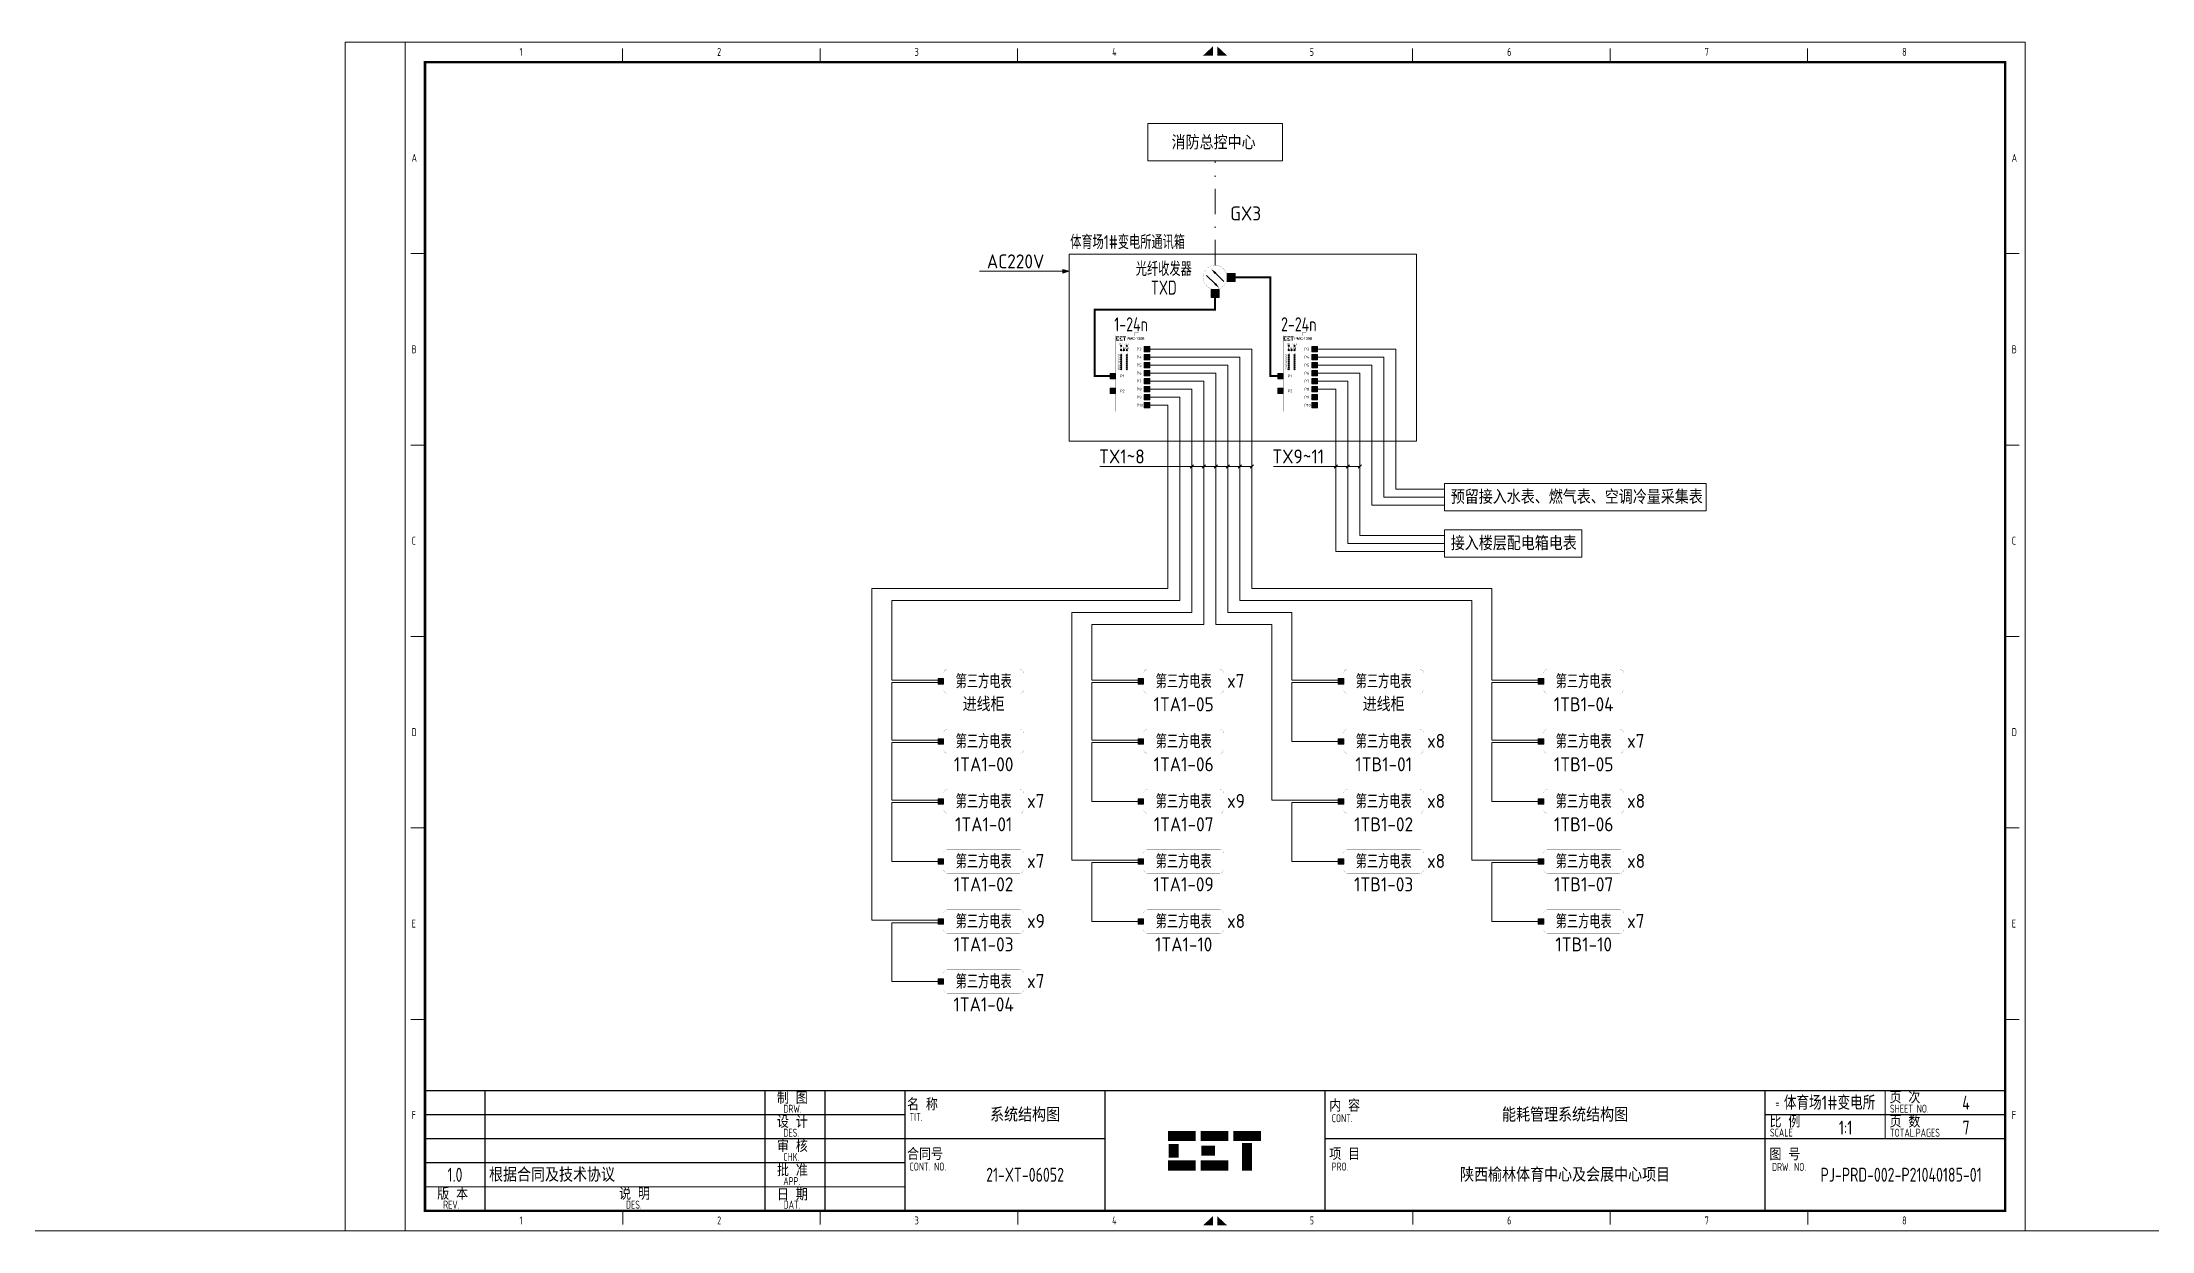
# Model space of a CAD drawing. Header units: millimetres. Extents: x 42 to 4265, y -439 to -142.
# Drawn here: x 2155 to 2683, y -439 to -142 of the extents above; entities that cross this region are included whole.
import ezdxf
from ezdxf.enums import TextEntityAlignment as Align

# ---------------------------------------------------------------- set-up
doc = ezdxf.new("R2010")
doc.units = ezdxf.units.MM
doc.linetypes.add('DASHDOT2', pattern=[12.7, 6.35, -3.175, 0, -3.175])
doc.layers.add('图框', color=7, linetype='Continuous', lineweight=9)
doc.layers.add('线', color=7, linetype='Continuous', lineweight=9)
doc.styles.add('CET', font='isocp.shx', dxfattribs={"height": 3.5, "bigfont": 'hztxt.shx'})
doc.styles.get("Standard").update_dxf_attribs({"font": 'isocp.shx', "height": 3, "bigfont": 'hztxt.shx'})

# ---------------------------------------------------------------- blocks, each defined once
blk = doc.blocks.new('图框-A3')
at = {"layer": '图框'}
for points in [[(0, 0), (420, 0), (420, 297), (0, 297), (0, 0)], [(15, 0), (15, 297)], [(69.37501270194343, 295.4579999999769), (69.375, 292)], [(118.7500127019434, 295.4579999999769), (118.75, 292)], [(168.1250127019434, 295.4579999999769), (168.125, 292)], [(266.8750127019434, 295.4579999999769), (266.875, 292)], [(316.2500127019434, 295.4579999999769), (316.25, 292)], [(365.6250127019434, 295.4579999999769), (365.625, 292)], [(20, 244.16666), (16.48505390119681, 244.1666341777637)], [(418.5149460988032, 244.16666), (415, 244.1666341777637)], [(20, 196.33333), (16.48505390119681, 196.3333041777637)], [(418.5149460988032, 196.33333), (415, 196.3333041777638)], [(20, 148.50003), (16.48505390119681, 148.5000041777637)], [(418.5149460988032, 148.5), (415, 148.5)], [(20, 100.66667), (16.48505390119681, 100.6666441777637)], [(418.5149460988032, 100.66667), (415, 100.6666441777638)], [(20.00035140326877, 52.83334000258158), (16.48540530446557, 52.83331418034531)], [(418.515297502072, 52.83334000258161), (415.0003514032688, 52.83331418034534)], [(69.4105600763537, 5), (69.41054737441027, 1.542000000023108)], [(118.7855600763537, 5), (118.7855473744103, 1.542000000023108)], [(168.1605600763537, 5), (168.1605473744103, 1.542000000023108)], [(266.9105600763537, 5), (266.9105473744103, 1.542000000023108)], [(316.2855600763537, 5), (316.2855473744103, 1.542000000023108)], [(365.6605600763537, 5), (365.6605473744103, 1.542000000023108)]]:
    blk.add_lwpolyline(points, dxfattribs=at)
at = {"layer": '图框', "const_width": 0.6}
blk.add_lwpolyline([(20, 5), (20, 292), (415, 292), (415, 5)], close=True, dxfattribs=at)
at = {"layer": '图框'}
for points, const_width in [([(20.00000000000011, 4.771030137833719), (20.00000000000011, 34.77103013783372)], 0.3023767766250001), ([(20, 5), (20, 35)], 0.3), ([(20, 35), (415, 35)], 0.3), ([(35, 5), (35, 35)], 0.3), ([(105, 5), (105, 35)], 0.3), ([(120, 5), (120, 35)], 0.3), ([(140, 5), (140, 35)], 0.3), ([(190, 5), (190, 35)], 0.3), ([(245, 5), (245, 35)], 0.3), ([(355, 5), (355, 35)], 0.3), ([(385, 23), (385, 35)], 0.3), ([(415, 5), (415, 35)], 0.3), ([(20, 29), (140, 29)], 0.3), ([(355, 29), (415, 29)], 0.3), ([(20, 23), (190, 23)], 0.3), ([(245, 23), (415, 23)], 0.3), ([(20, 17), (140, 17)], 0.3), ([(20, 11), (140, 11)], 0.3), ([(20, 5), (415, 5)], 0.3)]:
    blk.add_lwpolyline(points, dxfattribs=dict(at, const_width=const_width))
at = {"layer": '图框', "color": 1}
for points, const_width in [([(205.9021832363178, 19.9999274526164), (208.4109333562567, 20.00009814420715)], 3.4476288), ([(214.0514921159491, 19.99970856575295), (217.5, 19.99978286679834)], 2.5080396)]:
    blk.add_lwpolyline(points, dxfattribs=dict(at, const_width=const_width))
at = {"layer": '图框', "color": 92}
for points, const_width in [([(205.7577027669038, 23.6828997470661), (212.6548670848392, 23.68297404811148)], 2.5080396), ([(213.906336420016, 23.68307847120229), (220.8035007379515, 23.68315277224768)], 2.5080396), ([(222.054839529333, 23.68315076411132), (228.9520038472684, 23.68322506515671)], 2.5080396), ([(225.5018349059769, 21.95947695700417), (225.5018349059769, 15.06225750116876)], 2.504845200000001), ([(205.7577747910655, 16.31627841621276), (212.654939109001, 16.31635271725814)], 2.5080396), ([(213.9062688973632, 16.31634870098542), (220.8034332152987, 16.3164230020308)], 2.5080396)]:
    blk.add_lwpolyline(points, dxfattribs=dict(at, const_width=const_width))
at = {"layer": '图框'}
for points in [[(216.9675005710596, 295.968967279272), (216.9675005710596, 293.6258842753186), (214.4529199343969, 293.6258842753186)], [(218.0324994289403, 295.968967279272), (218.0324994289403, 293.6258842753186), (220.547080065603, 293.6258842753186)], [(216.9675005710596, 3.6668886432725), (216.9675005710596, 1.323805639319175), (214.4529199343969, 1.323805639319175)], [(218.0324994289403, 3.6668886432725), (218.0324994289403, 1.323805639319175), (220.547080065603, 1.323805639319175)]]:
    blk.add_solid(points, dxfattribs=at)
at = {"layer": '图框', "width": 0.8}
for s, p in [('1', (43.64130427145528, 293.5859076041075)), ('2', (93.01630427145528, 293.5859076041075)), ('3', (142.3913042701229, 293.5855448750983)), ('4', (191.7663042701229, 293.5855448750983)), ('5', (241.1413042714553, 293.5859076041075)), ('6', (290.5163042714553, 293.5859076041075)), ('7', (339.8913042701229, 293.5855448750983)), ('8', (389.2663042701229, 293.5855448750983)), ('A', (16.65211895431025, 267.1076987230164)), ('A', (416.6521189543103, 267.1076987230164)), ('B', (16.65211895431025, 219.2743687230164)), ('B', (416.6521189543103, 219.2743687230164)), ('C', (16.65211895431025, 171.4410387230164)), ('C', (416.6521189543103, 171.4410387230164)), ('D', (16.65211895431025, 123.6077087230164)), ('D', (416.6521189543103, 123.6077087230164)), ('E', (16.65211895431025, 75.77437872301641)), ('E', (416.6521189543103, 75.77437872301644)), ('=', (357.5758240158721, 30.79691136449856)), ('F', (16.65247035757902, 27.94104872559798)), ('DRW.', (109.5686126391511, 29.49647253686635)), ('TIT.', (141.1192541198452, 27.45077472594585)), ('CONT.', (246.6637648076417, 27.13194867368838)), ('SHEET NO.', (386.2201876491495, 29.52220214965401)), ('F', (416.652470357579, 27.94104872559799)), ('DES.', (109.5686126391511, 23.49647253686635)), ('SCALE', (356.2201876491495, 23.55291466616327)), ('TOTAL.PAGES', (386.2201876491495, 23.50520067516955)), ('CHK.', (109.5686126391511, 17.4489370043666)), ('CONT. NO.', (141.1192541198452, 15.03687760868888)), ('PRO.', (246.6637648076417, 15.03687760868888)), ('DRW. NO.', (356.7201876491495, 14.95637927469079)), ('APP.', (109.5686126391511, 11.40140147186685)), ('REV.', (24.54357423812507, 5.528819663352806)), ('DES.', (70.22231337888388, 5.528819663352806)), ('DAT.', (109.6294280322609, 5.528819663352806)), ('1', (43.64130427145528, 1.585907604107547)), ('2', (93.01630427145528, 1.585907604107547)), ('3', (142.3913042701229, 1.585544875098265)), ('4', (191.7663042701229, 1.585544875098265)), ('5', (241.1413042714553, 1.585907604107547)), ('6', (290.5163042714553, 1.585907604107547)), ('7', (339.8913042701229, 1.585544875098265)), ('8', (389.2663042701229, 1.585544875098265))]:
    blk.add_text(s, height=2, dxfattribs=at).set_placement(p)
at = {"layer": '图框'}
for s, p in [('制 图', (107.9791023726348, 31.71231771436688)), ('名 称', (140.4935898336025, 30.08769693562226)), ('内 容', (246.0381005213985, 29.7688708833648)), ('页 次', (386.0945233629063, 31.83348096878653)), ('设 计', (107.9791023726348, 25.71231771436688)), ('比 例', (356.0945233629063, 25.78983687583968)), ('页 数', (386.0945233629063, 25.79070294960984)), ('审 核', (107.9791023726348, 19.66478218186712)), ('批 准', (107.9791023726348, 13.61724664936646)), ('合同号', (140.4935898336025, 17.6737998183653)), ('项 目', (246.0381005213985, 17.6737998183653)), ('图 号', (356.0945233629063, 17.5933014843672)), ('版 本', (23.04601393864323, 7.744664840852423)), ('说 明', (68.50985717071308, 7.744664840852423)), ('日 期', (107.9791023726348, 7.569711116866713))]:
    blk.add_text(s, height=3, dxfattribs=at).set_placement(p)
at = {"layer": '图框', "width": 0.8, "flags": 8}
for tag, p in [('版本4', (27.5, 32)), ('页次', (405.2388087518199, 32)), ('版本3', (27.5, 26)), ('比例', (375.1281665465143, 25.77545097467473)), ('页数', (405.2388087518187, 25.77545097467473)), ('版本2', (27.5, 20)), ('版本1', (27.5, 14)), ('合同号', (170, 14)), ('图号', (389, 14))]:
    blk.add_attdef(tag, text='', height=3.5, dxfattribs=at).set_placement(p, align=Align.MIDDLE_CENTER)
at = {"layer": '图框', "flags": 8}
for tag, p in [('说明4', (35.99480976617235, 32)), ('位置', (359.6801236283359, 32)), ('说明3', (35.99480976617235, 26)), ('说明2', (35.99480976617235, 20)), ('说明1', (35.99480976617235, 14))]:
    blk.add_attdef(tag, text='', height=3.5, dxfattribs=at).set_placement(p, align=Align.MIDDLE_LEFT)
for tag, p in [('名称', (170, 29)), ('内容', (305, 29)), ('项目', (305, 14))]:
    blk.add_attdef(tag, text='', height=3.5, dxfattribs=at).set_placement(p, align=Align.MIDDLE_CENTER)
blk = doc.blocks.new('设备 RS485(XT)')
blk.add_hatch(color=3).paths.add_polyline_path([(-11.35000000000059, -0.6749999999999545), (-10.00000000000023, -0.6749999999999545), (-10.00000000000023, 0.6750000000000682), (-11.35000000000059, 0.6750000000000682)])
at = {"color": 3}
blk.add_lwpolyline([(-11.35000000000059, -0.6749999999999545), (-10.00000000000023, -0.6749999999999545), (-10.00000000000023, 0.6750000000000682), (-11.35000000000059, 0.6750000000000682)], close=True, dxfattribs=at)
at = {"color": 0, "const_width": 0.03}
blk.add_lwpolyline([(-9, 3), (9, 3, -0.414213562373095), (10, 2), (10, -2, -0.414213562373095), (9, -3), (-9.000000000000455, -3, -0.414213562373094), (-10.00000000000045, -2), (-10, 2, -0.414213562373095)], format="xyb", close=True, dxfattribs=at)
at = {"color": 0, "width": 0.8, "flags": 8}
blk.add_attdef('设备名称', text='', height=3.5, dxfattribs=at).set_placement((0, 0), align=Align.MIDDLE_CENTER)
at = {"color": 0, "flags": 8}
blk.add_attdef('开关柜名称', text='', height=3.5, dxfattribs=at).set_placement((-2.273736754432321e-13, -5.725984791817609), align=Align.MIDDLE_CENTER)
blk = doc.blocks.new('24n-1308-8 电口 竖版(XT)-雪藏')
for color, points in [(3, [(3.600000000000008, 6.032212440931005), (4.950000000000371, 6.032212440931005), (4.950000000000371, 7.382212440931028), (3.600000000000008, 7.382212440931028)]), (3, [(3.600000000000008, 4.032212440931005), (4.950000000000371, 4.032212440931005), (4.950000000000371, 5.382212440931028), (3.600000000000008, 5.382212440931028)]), (5, [(-4.950000000000316, -0.6750000000000114), (-3.599999999999952, -0.6750000000000114), (-3.599999999999952, 0.6750000000000114), (-4.950000000000316, 0.6750000000000114)]), (5, [(-4.950000000000316, -0.6750013691378172), (-3.599999999999952, -0.6750013691378172), (-3.599999999999952, 0.6749986308622056), (-4.950000000000316, 0.6749986308622056)]), (3, [(3.600000000000008, 2.032212440931005), (4.950000000000371, 2.032212440931005), (4.950000000000371, 3.382212440931028), (3.600000000000008, 3.382212440931028)]), (3, [(3.600000000000008, 0.03221244093100495), (4.950000000000371, 0.03221244093100495), (4.950000000000371, 1.382212440931028), (3.600000000000008, 1.382212440931028)]), (5, [(-4.950000000000373, -4.404065239309148), (-3.600000000000009, -4.404065239309148), (-3.600000000000009, -3.054065239309125), (-4.950000000000373, -3.054065239309125)]), (3, [(3.600000000000008, -1.967787559068995), (4.950000000000371, -1.967787559068995), (4.950000000000371, -0.6177875590689723), (3.600000000000008, -0.6177875590689723)]), (3, [(3.600000000000008, -3.967787559068995), (4.950000000000371, -3.967787559068995), (4.950000000000371, -2.617787559068972), (3.600000000000008, -2.617787559068972)]), (3, [(3.600000000000008, -5.967787559068995), (4.950000000000371, -5.967787559068995), (4.950000000000371, -4.617787559068972), (3.600000000000008, -4.617787559068972)]), (3, [(3.600000000000008, -7.967787559068995), (4.950000000000371, -7.967787559068995), (4.950000000000371, -6.617787559068972), (3.600000000000008, -6.617787559068972)])]:
    blk.add_hatch(color=color).paths.add_polyline_path(points)
at = {"color": 0, "const_width": 0.03}
blk.add_lwpolyline([(2.341551585945111, 11.07253886799515), (0.8274808075411068, 11.07253886799515, 0.414213562373095), (0.6774808075411295, 10.92253886799517), (0.6774808075411295, 10.07253886799515), (2.341551585945111, 10.07253886799515)], format="xyb", close=True, dxfattribs=at)
for points in [[(1.237448488262103, 10.87253886799516), (2.211551585945116, 10.87253886799516), (2.211551585945116, 10.07253886799515), (1.237448488262103, 10.07253886799515)], [(-3.600000000000009, 10.07253886799515), (3.600000000000008, 10.07253886799515), (3.600000000000008, -8.827461132004828), (-3.600000000000009, -8.827461132004828)]]:
    blk.add_lwpolyline(points, close=True, dxfattribs=at)
at = {"color": 0}
for points, const_width in [([(-3.445239038555699, 9.37124259193132), (-3.175703901702676, 9.371260930697304)], 0.3704064), ([(-3.460761733616622, 9.76693383017789), (-2.719744079623567, 9.766941812934874)], 0.2694588000000001), ([(-3.460753995483558, 8.975478645871476), (-2.719736341490503, 8.97548662862846)], 0.2694588000000001), ([(-2.585295951005279, 8.97548619712802), (-1.844278297012224, 8.975494179885004)], 0.2694588000000001), ([(-2.585288696505458, 9.766953031944581), (-1.844271042512404, 9.766961014701565)], 0.2694588000000001), ([(-2.56969345644653, 9.371219075160866), (-2.19919260939976, 9.37122705791785)], 0.2694588000000001), ([(-1.709829684760692, 9.766960798951402), (-0.9688120307676092, 9.766968781708329)], 0.2694588000000001), ([(-1.339491338509661, 9.581772703973002), (-1.339491338509661, 8.840749126073263)], 0.2691156000000001)]:
    blk.add_lwpolyline(points, dxfattribs=dict(at, const_width=const_width))
at = {"color": 3}
for points in [[(3.600000000000008, 6.032212440931005), (4.950000000000371, 6.032212440931005), (4.950000000000371, 7.382212440931028), (3.600000000000008, 7.382212440931028)], [(3.600000000000008, 4.032212440931005), (4.950000000000371, 4.032212440931005), (4.950000000000371, 5.382212440931028), (3.600000000000008, 5.382212440931028)], [(3.600000000000008, 2.032212440931005), (4.950000000000371, 2.032212440931005), (4.950000000000371, 3.382212440931028), (3.600000000000008, 3.382212440931028)], [(3.600000000000008, 0.03221244093100495), (4.950000000000371, 0.03221244093100495), (4.950000000000371, 1.382212440931028), (3.600000000000008, 1.382212440931028)], [(3.600000000000008, -1.967787559068995), (4.950000000000371, -1.967787559068995), (4.950000000000371, -0.6177875590689723), (3.600000000000008, -0.6177875590689723)], [(3.600000000000008, -3.967787559068995), (4.950000000000371, -3.967787559068995), (4.950000000000371, -2.617787559068972), (3.600000000000008, -2.617787559068972)], [(3.600000000000008, -5.967787559068995), (4.950000000000371, -5.967787559068995), (4.950000000000371, -4.617787559068972), (3.600000000000008, -4.617787559068972)], [(3.600000000000008, -7.967787559068995), (4.950000000000371, -7.967787559068995), (4.950000000000371, -6.617787559068972), (3.600000000000008, -6.617787559068972)]]:
    blk.add_lwpolyline(points, close=True, dxfattribs=at)
at = {"color": 5}
for points in [[(-4.950000000000316, -0.6750000000000114), (-3.599999999999952, -0.6750000000000114), (-3.599999999999952, 0.6750000000000114), (-4.950000000000316, 0.6750000000000114)], [(-4.950000000000316, -0.6750013691378172), (-3.599999999999952, -0.6750013691378172), (-3.599999999999952, 0.6749986308622056), (-4.950000000000316, 0.6749986308622056)], [(-4.950000000000373, -4.404065239309148), (-3.600000000000009, -4.404065239309148), (-3.600000000000009, -3.054065239309125), (-4.950000000000373, -3.054065239309125)]]:
    blk.add_lwpolyline(points, close=True, dxfattribs=at)
at = {"color": 0}
for centre in [(-2.204297463082256, 7.545153540592594), (-2.204297463082256, 6.505153540592573), (-2.204297463082256, 5.214333915847476), (-1.482771493779425, 6.505153540592573), (-0.7612455244766215, 7.545153540592594), (-0.7612455244766215, 6.505153540592573), (-0.7612455244766215, 5.214333915847476), (-2.204297463082256, 4.714333915847476), (-2.204297463082256, 4.214333915847476), (-2.204297463082256, 3.714333915847476), (-2.204297463082256, 3.214333915847476), (-2.204297463082256, 2.714333915847476), (-2.204297463082256, 2.214333915847476), (-2.204297463082256, 1.714333915847476), (-0.7612455244766215, 4.714333915847476), (-0.7612455244766215, 4.214333915847476), (-0.7612455244766215, 3.714333915847476), (-0.7612455244766215, 3.214333915847476), (-0.7612455244766215, 2.714333915847476), (-0.7612455244766215, 2.214333915847476), (-0.7612455244766215, 1.714333915847476)]:
    blk.add_circle(centre, 0.1684075359193472, dxfattribs=at)
at = {"color": 0, "width": 0.7}
for s, p in [('P3', (-3.099336594254951, 5.214333915847476)), ('P4', (-3.099336594254951, 4.714333915847476)), ('P5', (-3.099336594254951, 4.214333915847476)), ('P6', (-3.099336594254951, 3.714333915847476)), ('P7', (-3.099336594254951, 3.214333915847476)), ('P8', (-3.099336594254951, 2.714333915847476)), ('P9', (-3.099336594254951, 2.214333915847476)), ('P10', (-3.099336594254951, 1.714333915847476))]:
    blk.add_text(s, height=0.4, dxfattribs=at).set_placement(p, align=Align.MIDDLE_LEFT)
for s, p in [('Run', (-2.209930442159547, 8.006976552363994)), ('Rx', (-2.209930442159547, 5.676156927618933)), ('P1', (-2.209930442159547, 6.966976552363974)), ('P2', (-1.488404472856715, 6.966976552363974)), ('Alarm', (-0.7668785035539122, 8.006976552363994)), ('CON', (-0.7668785035539122, 6.966976552363974)), ('Tx', (-0.7668785035539122, 5.676156927618933))]:
    blk.add_text(s, height=0.4, dxfattribs=at).set_placement(p, align=Align.MIDDLE)
at = {"color": 0}
for s, p in [('P3', (1.711034833103823, 6.707211093347951)), ('P1', (-2.478176008463393, -1.781309350690208e-05)), ('P4', (1.711034833103823, 4.707211093347951)), ('P5', (1.711034833103823, 2.707211093347951)), ('P6', (1.711034833103823, 0.7072110933479507)), ('P2', (-2.478176008463393, -3.743181406462611)), ('P7', (1.711034833103823, -1.292788906652049)), ('P8', (1.711034833103823, -3.292788906652049)), ('P9', (1.711034833103823, -5.292788906652049)), ('P10', (1.711034833103823, -7.292788906652049))]:
    blk.add_text(s, height=0.7, dxfattribs=at).set_placement(p, align=Align.MIDDLE_LEFT)
at = {"color": 0, "char_height": 0.6581250000000001, "width": 3.416292073493452, "attachment_point": 1, "line_spacing_factor": 1.5}
for insert in [(-0.8110334042993804, 9.709410142095862), (-0.7717827007972607, 9.709410142095862)]:
    blk.add_mtext('{\\fArial|b0|i0|c0|p34;PMC-1308}', dxfattribs=dict(at, insert=insert))
at = {"color": 0, "width": 0.8, "flags": 8}
blk.add_attdef('设备符号', text='', height=3.5, dxfattribs=at).set_placement((0.2986919254451686, 12.92569382028557), align=Align.MIDDLE_CENTER)
blk = doc.blocks.new('TXD-1210D(XT)')
at = {"color": 0}
for p, q in [((-0.01552691715234644, -1.587742796494062), (-2.100005088545135, 0.4967353748987264)), ((2.175891610240779, -1.053237379429497), (0.09141343884799014, 1.031240791963405))]:
    blk.add_line(p, q, dxfattribs=at)
at = {"color": 0, "const_width": 0.03}
blk.add_lwpolyline([(-2.99603241433103, -0.2203829149387317, 3173.3473628669), (-2.996307826477636, -0.2166062462348961)], format="xyb", dxfattribs=at)
at = {"color": 0}
for points in [[(0.09141343884799014, 1.031240791963405, 0.6000000000000001, 0, 0), (-0.9779486039592662, 2.100602834770662, 0, 0, 0)], [(-0.01552691715234644, -1.587742796494062, 0.6, 0, 0), (1.05383512565491, -2.657104839301319, 0, 0, 0)]]:
    blk.add_lwpolyline(points, format="xyseb", dxfattribs=at)
at = {"color": 0, "width": 0.8, "flags": 8}
for tag, p in [('设备名称', (-12.81150703153527, 2.113518045896122)), ('设备符号', (-12.81150703153527, -2.554283875773585))]:
    blk.add_attdef(tag, text='', height=3.5, dxfattribs=at).set_placement(p, align=Align.MIDDLE_CENTER)

msp = doc.modelspace()

# ---------------------------------------------------------------- hatches: boundary and pattern name
at = {"layer": '线'}
for color, points in [(1, [(2410.509371960471, -198.5355056218045), (2410.50937196047, -198.9781067225653), (2412.118925774466, -198.9781067225653)]), (1, [(2412.118925774467, -198.9781067225653), (2410.509371960471, -199.4207078233262), (2410.509371960471, -198.5355056218045)]), (1, [(2412.118925774467, -198.9781067225653), (2410.509371960471, -198.9781067225653), (2410.50937196047, -199.4207078233262)]), (5, [(2453.574370709845, -199.5112222603322), (2451.574370709845, -199.5112222603322), (2451.574370709845, -201.5112222603322), (2453.574370709845, -201.5112222603322)]), (5, [(2449.570243739006, -203.5153492311707), (2447.570243739006, -203.5153492311707), (2447.570243739006, -205.5153492311707), (2449.570243739006, -205.5153492311707)])]:
    msp.add_hatch(color=color, dxfattribs=at).paths.add_polyline_path(points)

# ---------------------------------------------------------------- linework, layer by layer
at = {"layer": '线', "color": 6, "linetype": 'DASHDOT2'}
msp.add_line((2448.570243739006, -197.5070952894933), (2448.570243739006, -171.3745400378993), dxfattribs=at)
at = {"layer": '线', "color": 1}
msp.add_line((2389.702270282446, -198.9781067225653), (2412.118925774468, -198.9781067225653), dxfattribs=at)
at = {"layer": '线', "color": 3}
for p, q in [((2432.225227999509, -218.4557163184045), (2457.78319509621, -218.4557163184045)), ((2432.225227999509, -220.4557163184045), (2454.783195096211, -220.4557163184048)), ((2454.783195096211, -220.4557163184048), (2454.783195096211, -281.271717219732)), ((2457.78319509621, -218.4557163184045), (2457.78319509621, -278.2717172197321)), ((2474.150132303789, -218.4557163184045), (2493.733628392164, -218.4557163184045)), ((2474.150132303789, -220.4557163184045), (2490.733628392165, -220.4557163184048)), ((2490.733628392165, -220.4557163184048), (2490.733628392165, -255.4213351520576)), ((2493.733628392164, -218.4557163184045), (2493.733628392165, -253.4213351520577)), ((2432.225227999509, -222.4557163184045), (2451.78319509621, -222.4557163184045)), ((2432.225227999509, -224.4557163184045), (2448.783195096211, -224.4557163184043)), ((2432.225227999509, -226.4557163184045), (2445.783195096211, -226.4557163184045)), ((2445.783195096211, -226.4557163184045), (2445.783195096211, -287.271717219732)), ((2448.783195096211, -224.4557163184043), (2448.78319509621, -287.271717219732)), ((2451.78319509621, -222.4557163184045), (2451.783195096211, -284.271717219732)), ((2474.150132303789, -222.4557163184045), (2487.733628392165, -222.4557163184045)), ((2474.150132303789, -224.4557163184045), (2484.733628392165, -224.4557163184043)), ((2474.150132303789, -226.4557163184045), (2481.733628392165, -226.4557163184045)), ((2481.733628392165, -226.4557163184045), (2481.733628392165, -266.9937702181371)), ((2484.733628392165, -224.4557163184043), (2484.733628392165, -264.9937702181371)), ((2487.733628392165, -222.4557163184045), (2487.733628392165, -257.4213351520577)), ((2432.225227999509, -228.4557163184045), (2442.783195096211, -228.4557163184046)), ((2432.225227999509, -230.4557163184045), (2439.783195096211, -230.4557163184045)), ((2439.783195096211, -230.4557163184045), (2439.783195096211, -281.2717172197316)), ((2442.783195096211, -228.4557163184046), (2442.783195096211, -284.2717172197316)), ((2474.150132303789, -228.4557163184045), (2478.733628392165, -228.4557163184046)), ((2478.733628392165, -228.4557163184046), (2478.733628392165, -268.9937702181369)), ((2432.225227999509, -232.4557163184045), (2436.783195096211, -232.4557163184045)), ((2436.783195096211, -232.4557163184045), (2436.783195096211, -278.2717172197316)), ((2505.9501552816, -257.4213351520577), (2487.733628392165, -257.4213351520577)), ((2505.9501552816, -255.4213351520577), (2490.733628392165, -255.4213351520576)), ((2505.9501552816, -253.4213351520577), (2493.733628392165, -253.4213351520577)), ((2505.9501552816, -266.993770218137), (2481.733628392165, -266.9937702181371)), ((2505.9501552816, -264.993770218137), (2484.733628392165, -264.9937702181371)), ((2505.9501552816, -268.993770218137), (2478.733628392165, -268.9937702181369)), ((2362.755441605384, -361.1579390736496), (2362.755441605384, -278.2717172197315)), ((2362.755441605384, -278.2717172197315), (2436.783195096211, -278.2717172197316)), ((2457.78319509621, -278.2717172197321), (2517.755441605384, -278.2717172197321)), ((2517.755441605384, -301.1579390736497), (2517.755441605384, -278.2717172197321)), ((2367.755441605384, -301.1579390736497), (2367.755441605384, -281.2717172197316)), ((2367.755441605384, -281.2717172197316), (2439.783195096211, -281.2717172197316)), ((2412.755441605384, -346.1579390736497), (2412.755441605384, -284.2717172197316)), ((2412.755441605384, -284.2717172197316), (2442.783195096211, -284.2717172197316)), ((2451.783195096211, -284.271717219732), (2467.755441605384, -284.2717172197318)), ((2454.783195096211, -281.271717219732), (2512.755441605384, -281.2717172197318)), ((2467.755441605384, -301.1579390736497), (2467.755441605384, -284.2717172197318)), ((2512.755441605384, -346.1579390736497), (2512.755441605384, -281.2717172197318)), ((2417.755441605384, -301.1579390736497), (2417.755441605384, -287.2717172197317)), ((2417.755441605384, -287.2717172197317), (2445.783195096211, -287.271717219732)), ((2448.78319509621, -287.271717219732), (2462.755441605384, -287.271717219732)), ((2462.755441605384, -331.1579390736497), (2462.755441605384, -287.271717219732)), ((2379.369372220082, -301.1579390736497), (2367.755441605384, -301.1579390736497)), ((2379.369372220082, -301.7579390736497), (2367.755441605384, -301.7579390736497)), ((2367.755441605384, -301.7579390736497), (2367.755441605384, -316.1579390736497)), ((2429.369372220082, -301.1579390736497), (2417.755441605384, -301.1579390736497)), ((2429.369372220082, -301.7579390736497), (2417.755441605384, -301.7579390736497)), ((2417.755441605384, -301.7579390736497), (2417.755441605384, -316.1579390736497)), ((2479.369372220082, -301.1579390736497), (2467.755441605384, -301.1579390736497)), ((2479.369372220082, -301.7579390736497), (2467.755441605384, -301.7579390736497)), ((2467.755441605384, -301.7579390736497), (2467.755441605383, -316.4579390736497)), ((2529.369372220082, -301.1579390736497), (2517.755441605384, -301.1579390736497)), ((2529.369372220082, -301.7579390736497), (2517.755441605384, -301.7579390736497)), ((2517.755441605384, -301.7579390736497), (2517.755441605384, -316.1579390736497)), ((2379.369372220082, -316.1579390736497), (2367.755441605384, -316.1579390736497)), ((2429.369372220082, -316.1579390736497), (2417.755441605384, -316.1579390736497)), ((2529.369372220082, -316.1579390736497), (2517.755441605384, -316.1579390736497)), ((2379.369372220082, -316.7579390736497), (2367.755441605384, -316.7579390736497)), ((2367.755441605384, -316.7579390736497), (2367.755441605384, -331.1579390736497)), ((2429.369372220082, -316.7579390736497), (2417.755441605384, -316.7579390736497)), ((2417.755441605384, -316.7579390736497), (2417.755441605383, -331.4579390736497)), ((2467.755441605383, -316.4579390736497), (2479.369372220082, -316.4579390736497)), ((2529.369372220082, -316.7579390736497), (2517.755441605384, -316.7579390736497)), ((2517.755441605384, -316.7579390736497), (2517.755441605383, -331.4579390736497)), ((2379.369372220082, -331.1579390736497), (2367.755441605384, -331.1579390736497)), ((2379.369372220082, -331.7579390736497), (2367.755441605384, -331.7579390736497)), ((2367.755441605384, -331.7579390736497), (2367.755441605383, -346.4579390736497)), ((2417.755441605383, -331.4579390736497), (2429.369372220082, -331.4579390736497)), ((2479.369372220082, -331.1579390736497), (2462.755441605384, -331.1579390736497)), ((2479.369372220082, -331.7579390736497), (2467.755441605384, -331.7579390736497)), ((2467.755441605384, -331.7579390736497), (2467.755441605383, -346.4579390736497)), ((2517.755441605383, -331.4579390736497), (2529.369372220082, -331.4579390736497)), ((2367.755441605383, -346.4579390736497), (2379.369372220082, -346.4579390736497)), ((2429.369372220082, -346.1579390736497), (2412.755441605384, -346.1579390736497)), ((2429.369372220082, -346.7579390736497), (2417.755441605384, -346.7579390736497)), ((2417.755441605384, -346.7579390736497), (2417.755441605383, -361.4579390736497)), ((2467.755441605383, -346.4579390736497), (2479.369372220082, -346.4579390736497)), ((2529.369372220082, -346.1579390736497), (2512.755441605384, -346.1579390736497)), ((2529.369372220082, -346.7579390736497), (2517.755441605384, -346.7579390736497)), ((2517.755441605384, -346.7579390736497), (2517.755441605383, -361.4579390736497)), ((2379.369372220082, -361.1579390736497), (2362.755441605384, -361.1579390736496)), ((2379.369372220082, -361.7579390736497), (2367.755441605384, -361.7579390736497)), ((2367.755441605384, -361.7579390736497), (2367.755441605385, -376.4579390736497)), ((2417.755441605383, -361.4579390736497), (2429.369372220082, -361.4579390736497)), ((2517.755441605383, -361.4579390736497), (2529.369372220082, -361.4579390736497)), ((2367.755441605385, -376.4579390736497), (2379.369372220082, -376.4579390736497))]:
    msp.add_line(p, q, dxfattribs=at)
at = {"layer": '线'}
for p, q in [((2457.783195096211, -247.7746495783004), (2419.72751104982, -247.7746495783003)), ((2442.36122651189, -248.1966181626213), (2443.205163680532, -247.3526809939798)), ((2445.36122651189, -248.1966181626213), (2446.205163680532, -247.3526809939798)), ((2448.36122651189, -248.1966181626212), (2449.205163680532, -247.3526809939796)), ((2451.36122651189, -248.1966181626212), (2452.205163680532, -247.3526809939796)), ((2454.36122651189, -248.1966181626212), (2455.205163680532, -247.3526809939796)), ((2457.36122651189, -248.1966181626212), (2458.205163680532, -247.3526809939796)), ((2484.733628392165, -247.7746495782999), (2463.18039519255, -247.7746495782998)), ((2478.311659807844, -248.1966181626207), (2479.155596976486, -247.3526809939791)), ((2481.311659807844, -248.1966181626207), (2482.155596976486, -247.3526809939791)), ((2484.311659807844, -248.1966181626207), (2485.155596976486, -247.3526809939791)), ((4264.851868592174, -438.747174375481), (42.05576131270391, -438.747174375481))]:
    msp.add_line(p, q, dxfattribs=at)
for points in [[(2431.724106367235, -162.0406161257314), (2465.416381110778, -162.0406161257314), (2465.416381110778, -171.3745400378993), (2431.724106367235, -171.3745400378993)], [(2505.9501552816, -252.0241205662967), (2571.37590446158, -252.0241205662967), (2571.37590446158, -258.8185497378188), (2505.9501552816, -258.8185497378188)], [(2505.9501552816, -263.596555632376), (2540.253894829466, -263.596555632376), (2540.253894829466, -270.390984803898), (2505.9501552816, -270.390984803898)]]:
    msp.add_lwpolyline(points, close=True, dxfattribs=at)
at = {"layer": '线', "color": 252}
msp.add_lwpolyline([(2412.118925774468, -194.7445092795294), (2498.915059413868, -194.7445092795294), (2498.915059413868, -241.4338482565342), (2412.118925774468, -241.4338482565342)], close=True, dxfattribs=at)
at = {"layer": '线', "color": 1}
msp.add_lwpolyline([(2412.118925774467, -198.9781067225653), (2410.509371960471, -199.4207078233262), (2410.509371960471, -198.5355056218045)], close=True, dxfattribs=at)
at = {"layer": '线', "color": 5}
for points in [[(2453.574370709845, -201.5112222603322), (2451.574370709845, -201.5112222603322), (2451.574370709845, -199.5112222603322), (2453.574370709845, -199.5112222603322)], [(2449.570243739006, -205.5153492311707), (2447.570243739006, -205.5153492311707), (2447.570243739006, -203.5153492311707), (2449.570243739006, -203.5153492311707)]]:
    msp.add_lwpolyline(points, close=True, dxfattribs=at)
at = {"layer": '线', "color": 5, "const_width": 0.5}
for points in [[(2464.250132303789, -225.1629287593355), (2462.416345746844, -225.1629287593355), (2462.416345746844, -200.5112222603323), (2453.574370709845, -200.5112222603322)], [(2422.325227999509, -225.1629301284733), (2418.448552052116, -225.1629301284733), (2418.448552052116, -208.6129661457557), (2448.570243739006, -208.6129661457556), (2448.570243739006, -205.5153492311707)]]:
    msp.add_lwpolyline(points, dxfattribs=at)

# ---------------------------------------------------------------- block references
at = {"layer": '线'}
ref = msp.add_blockref('图框-A3', (2231.070243739006, -438.747174375481), dxfattribs=at)
ref.add_attrib('图号', 'PJ-PRD-002-P21040185-01', dxfattribs={"layer": '图框', "height": 3.5, "width": 0.8, "flags": 8}).set_placement((2620.070243739006, -424.747174375481), align=Align.MIDDLE_CENTER)
ref.add_attrib('页数', '7', dxfattribs={"layer": '图框', "height": 3.5, "width": 0.8, "flags": 8}).set_placement((2636.309052490825, -412.9717234008064), align=Align.MIDDLE_CENTER)
ref.add_attrib('页次', '4', dxfattribs={"layer": '图框', "height": 3.5, "width": 0.8, "flags": 8}).set_placement((2636.309052490826, -406.747174375481), align=Align.MIDDLE_CENTER)
ref.add_attrib('比例', '1:1', dxfattribs={"layer": '图框', "height": 3.5, "width": 0.8, "flags": 8}).set_placement((2606.19841028552, -412.9717234008064), align=Align.MIDDLE_CENTER)
ref.add_attrib('项目', '陕西榆林体育中心及会展中心项目', dxfattribs={"layer": '图框', "height": 3.5, "flags": 8}).set_placement((2536.070243739006, -424.747174375481), align=Align.MIDDLE_CENTER)
ref.add_attrib('内容', '能耗管理系统结构图', dxfattribs={"layer": '图框', "height": 3.5, "flags": 8}).set_placement((2536.070243739006, -409.747174375481), align=Align.MIDDLE_CENTER)
ref.add_attrib('合同号', '21-XT-06052', dxfattribs={"layer": '图框', "height": 3.5, "width": 0.8, "flags": 8}).set_placement((2401.070243739006, -424.747174375481), align=Align.MIDDLE_CENTER)
ref.add_attrib('名称', '系统结构图', dxfattribs={"layer": '图框', "height": 3.5, "flags": 8}).set_placement((2401.070243739006, -409.747174375481), align=Align.MIDDLE_CENTER)
ref.add_attrib('版本1', '1.0', dxfattribs={"layer": '图框', "height": 3.5, "width": 0.8, "flags": 8}).set_placement((2258.570243739006, -424.747174375481), align=Align.MIDDLE_CENTER)
ref.add_attrib('说明1', '根据合同及技术协议', dxfattribs={"layer": '图框', "height": 3.5, "flags": 8}).set_placement((2267.065053505179, -424.747174375481), align=Align.MIDDLE_LEFT)
ref.add_attrib('位置', '体育场1#变电所', dxfattribs={"layer": '图框', "height": 3.5, "width": 0.9, "flags": 8}).set_placement((2590.750367367342, -406.747174375481), align=Align.MIDDLE_LEFT)
for name, p, values in [('TXD-1210D(XT)', (2448.570243739006, -200.5112222603322), {'设备符号': 'TXD', '设备名称': '光纤收发器'}), ('24n-1308-8 电口 竖版(XT)-雪藏', (2427.275227999509, -225.1629287593355), {'设备符号': '1-24n'}), ('24n-1308-8 电口 竖版(XT)-雪藏', (2469.200132303789, -225.1629287593355), {'设备符号': '2-24n'}), ('设备 RS485(XT)', (2390.719372220083, -301.4579390736497), {'开关柜名称': '进线柜', '设备名称': '第三方电表'}), ('设备 RS485(XT)', (2440.719372220082, -301.4579390736498), {'开关柜名称': '1TA1-05', '设备名称': '第三方电表'}), ('设备 RS485(XT)', (2490.719372220083, -301.4579390736497), {'开关柜名称': '进线柜', '设备名称': '第三方电表'}), ('设备 RS485(XT)', (2540.719372220085, -301.4579390736496), {'开关柜名称': '1TB1-04', '设备名称': '第三方电表'}), ('设备 RS485(XT)', (2390.719372220083, -316.4579390736497), {'开关柜名称': '1TA1-00', '设备名称': '第三方电表'}), ('设备 RS485(XT)', (2440.719372220082, -316.4579390736498), {'开关柜名称': '1TA1-06', '设备名称': '第三方电表'}), ('设备 RS485(XT)', (2490.719372220083, -316.4579390736497), {'开关柜名称': '1TB1-01', '设备名称': '第三方电表'}), ('设备 RS485(XT)', (2540.719372220085, -316.4579390736496), {'开关柜名称': '1TB1-05', '设备名称': '第三方电表'}), ('设备 RS485(XT)', (2390.719372220083, -331.4579390736497), {'开关柜名称': '1TA1-01', '设备名称': '第三方电表'}), ('设备 RS485(XT)', (2440.719372220083, -331.4579390736497), {'开关柜名称': '1TA1-07', '设备名称': '第三方电表'}), ('设备 RS485(XT)', (2490.719372220083, -331.4579390736497), {'开关柜名称': '1TB1-02', '设备名称': '第三方电表'}), ('设备 RS485(XT)', (2540.719372220085, -331.4579390736496), {'开关柜名称': '1TB1-06', '设备名称': '第三方电表'}), ('设备 RS485(XT)', (2390.719372220083, -346.4579390736497), {'开关柜名称': '1TA1-02', '设备名称': '第三方电表'}), ('设备 RS485(XT)', (2440.719372220083, -346.4579390736497), {'开关柜名称': '1TA1-09', '设备名称': '第三方电表'}), ('设备 RS485(XT)', (2490.719372220083, -346.4579390736497), {'开关柜名称': '1TB1-03', '设备名称': '第三方电表'}), ('设备 RS485(XT)', (2540.719372220083, -346.4579390736497), {'开关柜名称': '1TB1-07', '设备名称': '第三方电表'}), ('设备 RS485(XT)', (2390.719372220083, -361.4579390736497), {'开关柜名称': '1TA1-03', '设备名称': '第三方电表'}), ('设备 RS485(XT)', (2440.719372220083, -361.4579390736497), {'开关柜名称': '1TA1-10', '设备名称': '第三方电表'}), ('设备 RS485(XT)', (2540.719372220083, -361.4579390736497), {'开关柜名称': '1TB1-10', '设备名称': '第三方电表'}), ('设备 RS485(XT)', (2390.719372220083, -376.4579390736497), {'开关柜名称': '1TA1-04', '设备名称': '第三方电表'})]:
    msp.add_blockref(name, p, dxfattribs=at).add_auto_attribs(values)

# ---------------------------------------------------------------- texts
at = {"layer": '线', "style": 'CET'}
for s, p in [('消防总控中心', (2437.698456916617, -168.5498440047814)), ('GX3', (2452.358183713724, -186.279230654266)), ('AC220V', (2391.53089150266, -198.2656205267496)), ('TX1~8', (2419.571668743032, -247.0162454932256)), ('TX9~11', (2462.875402804126, -247.0162454932251)), ('预留接入水表、燃气表、空调冷量采集表', (2507.492355186682, -257.1282823870548)), ('接入楼层配电箱电表', (2507.492355186682, -268.7007174531341))]:
    msp.add_text(s, height=3.5, dxfattribs=at).set_placement(p)
at = {"layer": '线', "style": 'CET', "width": 0.8}
msp.add_text('体育场1#变电所通讯箱', height=3.5, dxfattribs=at).set_placement((2412.344557600072, -193.4453374401256))
at = {"layer": '线', "color": 2, "style": 'CET'}
for s, p in [('x7', (2451.5791496127, -303.0763896400569)), ('x8', (2501.579149612701, -318.0763896400568)), ('x7', (2551.579149612704, -318.0763896400567)), ('x7', (2401.579149612701, -333.0763896400568)), ('x9', (2451.579149612701, -333.0763896400568)), ('x8', (2501.579149612701, -333.0763896400568)), ('x8', (2551.579149612704, -333.0763896400567)), ('x7', (2401.579149612701, -348.0763896400568)), ('x8', (2501.579149612701, -348.0763896400568)), ('x8', (2551.579149612701, -348.0763896400568)), ('x9', (2401.579149612701, -363.0763896400568)), ('x8', (2451.579149612701, -363.0763896400568)), ('x7', (2551.579149612701, -363.0763896400568)), ('x7', (2401.579149612701, -378.0763896400568))]:
    msp.add_text(s, height=3.5, dxfattribs=at).set_placement(p)

doc.saveas('drawing.dxf')
